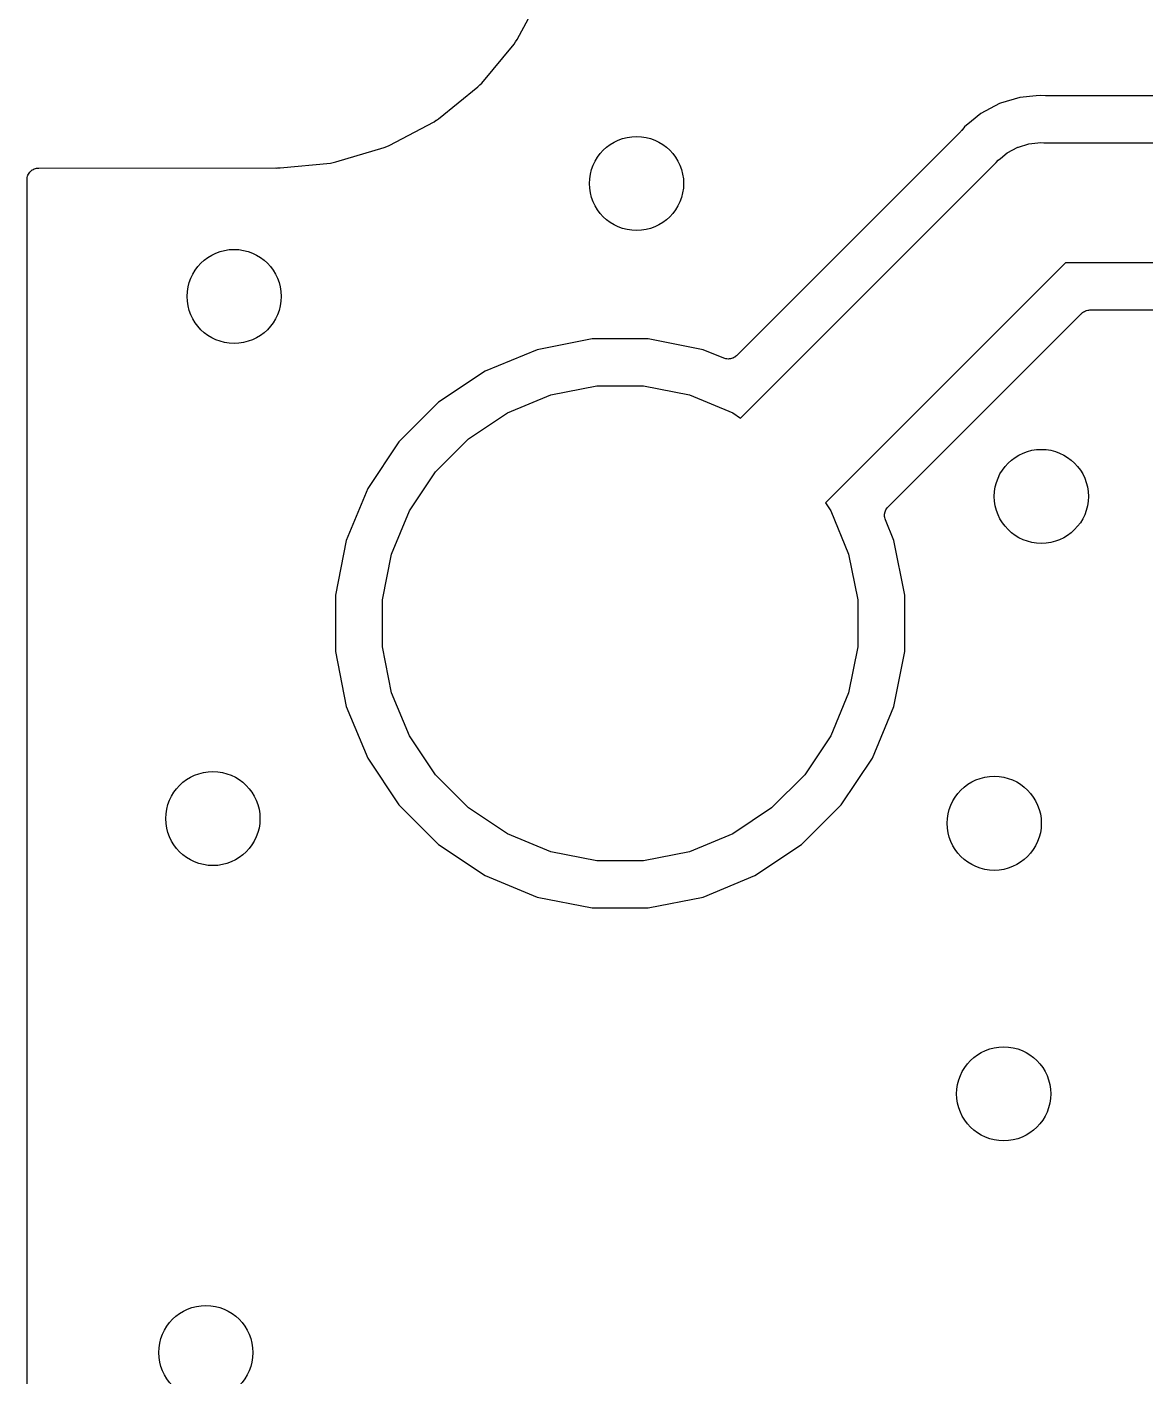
# Model space of a CAD drawing. Extents: x 5.16 to 6.06, y -3.88 to -2.24.
# Drawn here: x 5.1572 to 5.3444, y -2.9519 to -2.7259 of the extents above; entities that cross this region are included whole.
import ezdxf

# ---------------------------------------------------------------- set-up
doc = ezdxf.new("R2010")
doc.units = 0
doc.header["$MEASUREMENT"] = 0
doc.layers.add('BLACK', color=7, linetype='CONTINUOUS')

msp = doc.modelspace()

# ---------------------------------------------------------------- linework, layer by layer
at = {"layer": 'BLACK', "linetype": 'CONTINUOUS'}
for p, q in [((5.2392, -2.72801), (5.24324, -2.72055)), ((5.23328, -2.73527), (5.23869, -2.72875)), ((5.23869, -2.72875), (5.23894, -2.72838)), ((5.23894, -2.72838), (5.23895, -2.72836)), ((5.23895, -2.72836), (5.2392, -2.72801)), ((5.22606, -2.74125), (5.23264, -2.7359)), ((5.23264, -2.7359), (5.23295, -2.73559)), ((5.23295, -2.73559), (5.23297, -2.73557)), ((5.23297, -2.73557), (5.23328, -2.73527)), ((5.23297, -2.73557), (5.23297, -2.73557)), ((5.3233, -2.73769), (5.32009, -2.73866)), ((5.32602, -2.73742), (5.3233, -2.73769)), ((5.32681, -2.73734), (5.32602, -2.73742)), ((5.32602, -2.73742), (5.32602, -2.73742)), ((5.32759, -2.73742), (5.32681, -2.73734)), ((5.32767, -2.73742), (5.32759, -2.73742)), ((5.32776, -2.73743), (5.32767, -2.73742)), ((5.32778, -2.73743), (5.32776, -2.73743)), ((5.35067, -2.73743), (5.32778, -2.73743)), ((5.31681, -2.74038), (5.31524, -2.74166)), ((5.31992, -2.73871), (5.31681, -2.74038)), ((5.32009, -2.73866), (5.31992, -2.73871)), ((5.32009, -2.73866), (5.32009, -2.73866)), ((5.21782, -2.74571), (5.22531, -2.74174)), ((5.22531, -2.74174), (5.22568, -2.7415)), ((5.22568, -2.7415), (5.2257, -2.74148)), ((5.2257, -2.74148), (5.22606, -2.74125)), ((5.31408, -2.74261), (5.31358, -2.74322)), ((5.31524, -2.74166), (5.31408, -2.74261)), ((5.31524, -2.74166), (5.31524, -2.74166)), ((5.31345, -2.74337), (5.27591, -2.78091)), ((5.3135, -2.7433), (5.31345, -2.74337)), ((5.31356, -2.74324), (5.3135, -2.7433)), ((5.31358, -2.74322), (5.31356, -2.74324)), ((5.32484, -2.74545), (5.32631, -2.7453)), ((5.32631, -2.7453), (5.32681, -2.74525)), ((5.32631, -2.7453), (5.32631, -2.7453)), ((5.32681, -2.74525), (5.3273, -2.7453)), ((5.3273, -2.7453), (5.35677, -2.7453)), ((5.20887, -2.74849), (5.21699, -2.74605)), ((5.21699, -2.74605), (5.2174, -2.74588)), ((5.2174, -2.74588), (5.21742, -2.74587)), ((5.21742, -2.74587), (5.21782, -2.74571)), ((5.21742, -2.74587), (5.21742, -2.74587)), ((5.32006, -2.7479), (5.3212, -2.74695)), ((5.3212, -2.74695), (5.32295, -2.74602)), ((5.32295, -2.74602), (5.32306, -2.74599)), ((5.32306, -2.74599), (5.32484, -2.74545)), ((5.15796, -2.74994), (5.1581, -2.74982)), ((5.1581, -2.74982), (5.15811, -2.74982)), ((5.15811, -2.74982), (5.15828, -2.74973)), ((5.15811, -2.74982), (5.15811, -2.74982)), ((5.15828, -2.74973), (5.15844, -2.74964)), ((5.15844, -2.74964), (5.15845, -2.74964)), ((5.15845, -2.74964), (5.15863, -2.74959)), ((5.15845, -2.74964), (5.15845, -2.74964)), ((5.15863, -2.74959), (5.15881, -2.74953)), ((5.15881, -2.74953), (5.15881, -2.74953)), ((5.15881, -2.74953), (5.15882, -2.74953)), ((5.15882, -2.74953), (5.159, -2.74951)), ((5.159, -2.74951), (5.15919, -2.7495)), ((5.15919, -2.7495), (5.19882, -2.74949)), ((5.19882, -2.74949), (5.19883, -2.74949)), ((5.19883, -2.74949), (5.19883, -2.74949)), ((5.19883, -2.74949), (5.19903, -2.7495)), ((5.19903, -2.7495), (5.19919, -2.74948)), ((5.19919, -2.74948), (5.19922, -2.74948)), ((5.19922, -2.74948), (5.19931, -2.74948)), ((5.19931, -2.74948), (5.1994, -2.74947)), ((5.1994, -2.74947), (5.19956, -2.74947)), ((5.19956, -2.74947), (5.20799, -2.74866)), ((5.20799, -2.74866), (5.20842, -2.74857)), ((5.20842, -2.74857), (5.20845, -2.74857)), ((5.20845, -2.74857), (5.20887, -2.74849)), ((5.20845, -2.74857), (5.20845, -2.74857)), ((5.27659, -2.79136), (5.31936, -2.74859)), ((5.31936, -2.74859), (5.31967, -2.74821)), ((5.31967, -2.74821), (5.32006, -2.7479)), ((5.32006, -2.7479), (5.32006, -2.7479)), ((5.15722, -2.75144), (5.15724, -2.75125)), ((5.15722, -2.75145), (5.15722, -2.75144)), ((5.15722, -2.75146), (5.15722, -2.75145)), ((5.15722, -2.75145), (5.15722, -2.75145)), ((5.15722, -2.75145), (5.15722, -2.75145)), ((5.15722, -3.61432), (5.15722, -2.75146)), ((5.15724, -2.75125), (5.15726, -2.75107)), ((5.15726, -2.75106), (5.15732, -2.75088)), ((5.15726, -2.75107), (5.15726, -2.75106)), ((5.15726, -2.75106), (5.15726, -2.75106)), ((5.15732, -2.75088), (5.15737, -2.7507)), ((5.15737, -2.7507), (5.15738, -2.7507)), ((5.15738, -2.75069), (5.15747, -2.75053)), ((5.15738, -2.7507), (5.15738, -2.75069)), ((5.15747, -2.75053), (5.15756, -2.75036)), ((5.15756, -2.75036), (5.15757, -2.75035)), ((5.15756, -2.75036), (5.15756, -2.75036)), ((5.15757, -2.75035), (5.15768, -2.75021)), ((5.15768, -2.75021), (5.1578, -2.75007)), ((5.1578, -2.75007), (5.15781, -2.75006)), ((5.15781, -2.75006), (5.15796, -2.74994)), ((5.15781, -2.75006), (5.15781, -2.75006)), ((5.33097, -2.76538), (5.29079, -2.80556)), ((5.35677, -2.76538), (5.33097, -2.76538)), ((5.30124, -2.80624), (5.33365, -2.77383)), ((5.33365, -2.77383), (5.33366, -2.77383)), ((5.33366, -2.77383), (5.33367, -2.77381)), ((5.33366, -2.77383), (5.33366, -2.77383)), ((5.33366, -2.77383), (5.33366, -2.77383)), ((5.33367, -2.77381), (5.33381, -2.7737)), ((5.33381, -2.7737), (5.33395, -2.77358)), ((5.33395, -2.77358), (5.33396, -2.77358)), ((5.33396, -2.77358), (5.33397, -2.77357)), ((5.33397, -2.77357), (5.33413, -2.77349)), ((5.33413, -2.77349), (5.33429, -2.7734)), ((5.33429, -2.7734), (5.3343, -2.7734)), ((5.3343, -2.7734), (5.33431, -2.7734)), ((5.33431, -2.7734), (5.33449, -2.77335)), ((5.33449, -2.77335), (5.33466, -2.77329)), ((5.33466, -2.77329), (5.33467, -2.77329)), ((5.33467, -2.77329), (5.33468, -2.77329)), ((5.33468, -2.77329), (5.33486, -2.77327)), ((5.33486, -2.77327), (5.33504, -2.77326)), ((5.33504, -2.77326), (5.35067, -2.77326)), ((5.25174, -2.77808), (5.24254, -2.77991)), ((5.26113, -2.77808), (5.25174, -2.77808)), ((5.27033, -2.77991), (5.26113, -2.77808)), ((5.24254, -2.77991), (5.23387, -2.7835)), ((5.27377, -2.78133), (5.27033, -2.77991)), ((5.27394, -2.78139), (5.27377, -2.78133)), ((5.27412, -2.78144), (5.27394, -2.78139)), ((5.27413, -2.78144), (5.27412, -2.78144)), ((5.27412, -2.78144), (5.27412, -2.78144)), ((5.27432, -2.78146), (5.27413, -2.78144)), ((5.2745, -2.78148), (5.27432, -2.78146)), ((5.27451, -2.78148), (5.2745, -2.78148)), ((5.27452, -2.78148), (5.27451, -2.78148)), ((5.2747, -2.78146), (5.27452, -2.78148)), ((5.27488, -2.78145), (5.2747, -2.78146)), ((5.27489, -2.78145), (5.27488, -2.78145)), ((5.2749, -2.78145), (5.27489, -2.78145)), ((5.27507, -2.78139), (5.2749, -2.78145)), ((5.27525, -2.78134), (5.27507, -2.78139)), ((5.27526, -2.78134), (5.27525, -2.78134)), ((5.27527, -2.78134), (5.27526, -2.78134)), ((5.27543, -2.78125), (5.27527, -2.78134)), ((5.27559, -2.78117), (5.27543, -2.78125)), ((5.2756, -2.78116), (5.27559, -2.78117)), ((5.27561, -2.78116), (5.2756, -2.78116)), ((5.27575, -2.78104), (5.27561, -2.78116)), ((5.27589, -2.78093), (5.27575, -2.78104)), ((5.2759, -2.78091), (5.27589, -2.78093)), ((5.27591, -2.78091), (5.2759, -2.78091)), ((5.2759, -2.78091), (5.2759, -2.78091)), ((5.2759, -2.78091), (5.2759, -2.78091)), ((5.23387, -2.7835), (5.22607, -2.78871)), ((5.24483, -2.78748), (5.25252, -2.78595)), ((5.25252, -2.78595), (5.26035, -2.78595)), ((5.26035, -2.78595), (5.26803, -2.78748)), ((5.2376, -2.79048), (5.24483, -2.78748)), ((5.26803, -2.78748), (5.27527, -2.79048)), ((5.22607, -2.78871), (5.21943, -2.79535)), ((5.23109, -2.79483), (5.2376, -2.79048)), ((5.27527, -2.79048), (5.27659, -2.79136)), ((5.22555, -2.80037), (5.23109, -2.79483)), ((5.21943, -2.79535), (5.21422, -2.80315)), ((5.2212, -2.80688), (5.22555, -2.80037)), ((5.21422, -2.80315), (5.21063, -2.81182)), ((5.29079, -2.80556), (5.29167, -2.80688)), ((5.30101, -2.80652), (5.30113, -2.80638)), ((5.30113, -2.80638), (5.30124, -2.80624)), ((5.2182, -2.81412), (5.2212, -2.80688)), ((5.29167, -2.80688), (5.29467, -2.81412)), ((5.30067, -2.80761), (5.30069, -2.80743)), ((5.30067, -2.80762), (5.30067, -2.80761)), ((5.30068, -2.80781), (5.30067, -2.80762)), ((5.30067, -2.80762), (5.30067, -2.80762)), ((5.3007, -2.80799), (5.30068, -2.80781)), ((5.30069, -2.80743), (5.30071, -2.80724)), ((5.3007, -2.808), (5.3007, -2.80799)), ((5.3007, -2.80801), (5.3007, -2.808)), ((5.30076, -2.80819), (5.3007, -2.80801)), ((5.30071, -2.80723), (5.30076, -2.80705)), ((5.30071, -2.80724), (5.30071, -2.80723)), ((5.30071, -2.80723), (5.30071, -2.80723)), ((5.30076, -2.80705), (5.30082, -2.80687)), ((5.30081, -2.80836), (5.30076, -2.80819)), ((5.30081, -2.80837), (5.30081, -2.80836)), ((5.30081, -2.80838), (5.30081, -2.80837)), ((5.30082, -2.80838), (5.30081, -2.80838)), ((5.30081, -2.80838), (5.30081, -2.80838)), ((5.30082, -2.80687), (5.30083, -2.80686)), ((5.30082, -2.80687), (5.30082, -2.80687)), ((5.30224, -2.81182), (5.30082, -2.80838)), ((5.30083, -2.80686), (5.30091, -2.8067)), ((5.30091, -2.8067), (5.301, -2.80654)), ((5.301, -2.80654), (5.30101, -2.80653)), ((5.30101, -2.80653), (5.30101, -2.80652)), ((5.21063, -2.81182), (5.2088, -2.82102)), ((5.30407, -2.82102), (5.30224, -2.81182)), ((5.21667, -2.8218), (5.2182, -2.81412)), ((5.29467, -2.81412), (5.2962, -2.8218)), ((5.2088, -2.82102), (5.2088, -2.83041)), ((5.21667, -2.82963), (5.21667, -2.8218)), ((5.2962, -2.8218), (5.2962, -2.82963)), ((5.30407, -2.83041), (5.30407, -2.82102)), ((5.2088, -2.83041), (5.21063, -2.83961)), ((5.2182, -2.83732), (5.21667, -2.82963)), ((5.2962, -2.82963), (5.29467, -2.83732)), ((5.30224, -2.83961), (5.30407, -2.83041)), ((5.2212, -2.84455), (5.2182, -2.83732)), ((5.29467, -2.83732), (5.29167, -2.84455)), ((5.21063, -2.83961), (5.21422, -2.84828)), ((5.29865, -2.84828), (5.30224, -2.83961)), ((5.22555, -2.85106), (5.2212, -2.84455)), ((5.29167, -2.84455), (5.28732, -2.85106)), ((5.21422, -2.84828), (5.21943, -2.85608)), ((5.29344, -2.85608), (5.29865, -2.84828)), ((5.23109, -2.8566), (5.22555, -2.85106)), ((5.28732, -2.85106), (5.28178, -2.8566)), ((5.21943, -2.85608), (5.22607, -2.86272)), ((5.2868, -2.86272), (5.29344, -2.85608)), ((5.2376, -2.86095), (5.23109, -2.8566)), ((5.28178, -2.8566), (5.27527, -2.86095)), ((5.22607, -2.86272), (5.23387, -2.86793)), ((5.24483, -2.86395), (5.2376, -2.86095)), ((5.27527, -2.86095), (5.26803, -2.86395)), ((5.279, -2.86793), (5.2868, -2.86272)), ((5.25252, -2.86548), (5.24483, -2.86395)), ((5.26803, -2.86395), (5.26035, -2.86548)), ((5.26035, -2.86548), (5.25252, -2.86548)), ((5.23387, -2.86793), (5.24254, -2.87152)), ((5.27033, -2.87152), (5.279, -2.86793)), ((5.24254, -2.87152), (5.25174, -2.87335)), ((5.26113, -2.87335), (5.27033, -2.87152)), ((5.25174, -2.87335), (5.26113, -2.87335))]:
    msp.add_line(p, q, dxfattribs=at)
at = {"layer": 'BLACK'}
for centre in [(5.25919, -2.75209), (5.19187, -2.77099), (5.32691, -2.80446), (5.18832, -2.85839), (5.31903, -2.85918), (5.32061, -2.90446), (5.18714, -2.94776)]:
    msp.add_circle(centre, 0.00787, dxfattribs=at)

doc.saveas('drawing.dxf')
